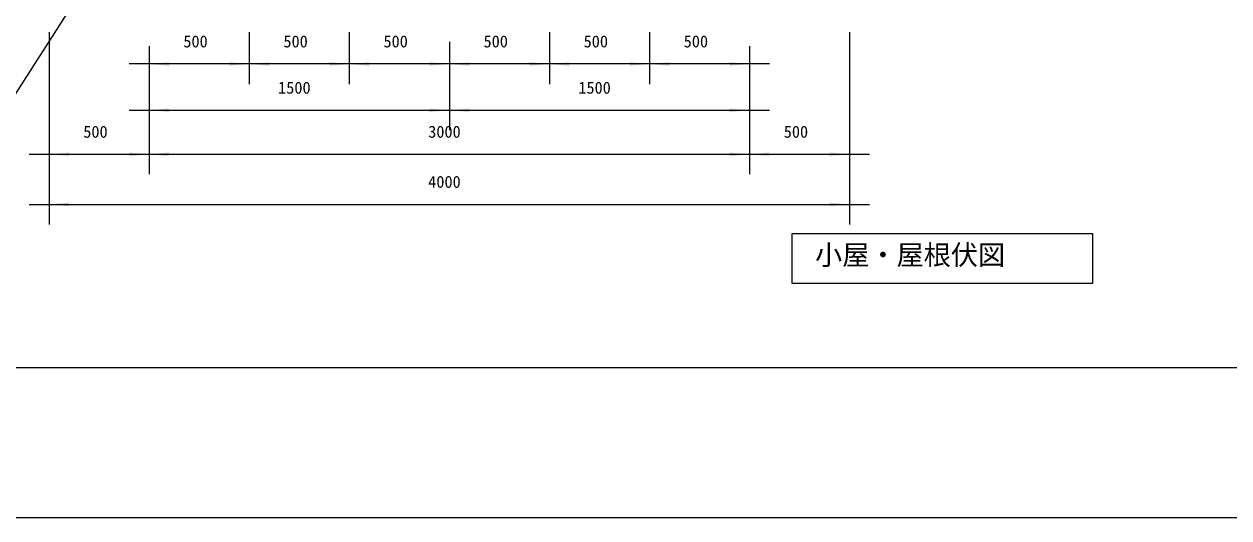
# Model space of a CAD drawing. Units: millimetres, scale not verified. Extents: x -9750 to 9750, y -6875 to 6875.
# Drawn here: x -5826 to 194, y -6875 to -4410 of the extents above; entities that cross this region are included whole.
import ezdxf
from ezdxf.enums import TextEntityAlignment as Align

# ---------------------------------------------------------------- set-up
doc = ezdxf.new("R2010")
doc.units = ezdxf.units.MM
doc.header["$LTSCALE"] = 50
doc.layers.add('0-1_IMPORTED', color=30, linetype='Continuous', lineweight=18)
doc.styles.add('ＭＳ ゴシック', font='')
doc.styles.get('ＭＳ ゴシック').set_extended_font_data('MS Gothic')

msp = doc.modelspace()

# ---------------------------------------------------------------- linework, layer by layer
at = {"layer": '0-1_IMPORTED', "color": 1}
for p, q in [((-5701, -4450), (-5701, -5410)), ((-5701, -4450), (-5701, -5160)), ((-4701, -4450), (-4701, -4709.12)), ((-4701, -4450), (-4701, -4709.12)), ((-4201, -4450), (-4201, -4709.12)), ((-4201, -4450), (-4201, -4709.12)), ((-3201, -4450), (-3201, -4709.12)), ((-3201, -4450), (-3201, -4709.12)), ((-2701, -4450), (-2701, -4709.12)), ((-2701, -4450), (-2701, -4709.12)), ((-1701, -4450), (-1701, -5410)), ((-1701, -4450), (-1701, -5160)), ((-3701, -4498.41), (-3701, -4940.19)), ((-3701, -4498.41), (-3701, -4940.19)), ((-5201, -4520.39), (-5201, -5160)), ((-5201, -4520.39), (-5201, -5160)), ((-5201, -4550), (-5201, -4940.19)), ((-5201, -4550), (-5201, -4709.12)), ((-2201, -4520.39), (-2201, -5160)), ((-2201, -4520.39), (-2201, -5160)), ((-2201, -4550), (-2201, -4940.19)), ((-2201, -4550), (-2201, -4709.12)), ((-5201, -4609.12), (-5301, -4609.12)), ((-4701, -4609.12), (-5201, -4609.12)), ((-4701, -4609.12), (-4801, -4609.12)), ((-4201, -4609.12), (-4701, -4609.12)), ((-4601, -4609.12), (-4701, -4609.12)), ((-4201, -4609.12), (-4301, -4609.12)), ((-3701, -4609.12), (-4201, -4609.12)), ((-4101, -4609.12), (-4201, -4609.12)), ((-3701, -4609.12), (-3801, -4609.12)), ((-3201, -4609.12), (-3701, -4609.12)), ((-3601, -4609.12), (-3701, -4609.12)), ((-3201, -4609.12), (-3301, -4609.12)), ((-2701, -4609.12), (-3201, -4609.12)), ((-3101, -4609.12), (-3201, -4609.12)), ((-2701, -4609.12), (-2801, -4609.12)), ((-2201, -4609.12), (-2701, -4609.12)), ((-2601, -4609.12), (-2701, -4609.12)), ((-2101, -4609.12), (-2201, -4609.12)), ((-3701, -4648.41), (-3701, -4709.12)), ((-3701, -4648.41), (-3701, -4709.12)), ((-5301, -4840.19), (-5201, -4840.19)), ((-5201, -4840.19), (-3701, -4840.19)), ((-3801, -4840.19), (-3701, -4840.19)), ((-3701, -4840.19), (-3601, -4840.19)), ((-3701, -4840.19), (-2201, -4840.19)), ((-2201, -4840.19), (-2101, -4840.19)), ((-5801, -5060), (-5701, -5060)), ((-5701, -5060), (-5201, -5060)), ((-5301, -5060), (-5201, -5060)), ((-5201, -5060), (-5101, -5060)), ((-5201, -5060), (-2201, -5060)), ((-2301, -5060), (-2201, -5060)), ((-2201, -5060), (-1701, -5060)), ((-2201, -5060), (-2101, -5060)), ((-1701, -5060), (-1601, -5060)), ((-5801, -5310), (-5701, -5310)), ((-5701, -5310), (-1701, -5310)), ((-1701, -5310), (-1601, -5310))]:
    msp.add_line(p, q, dxfattribs=at)
at = {"layer": '0-1_IMPORTED'}
msp.add_line((-9750, -6125), (9750, -6125), dxfattribs=at)
for points in [[(-9750, 6875), (9750, 6875), (9750, -6875), (-9750, -6875)], [(-1988.23, -5455), (-488.23, -5455), (-488.23, -5705), (-1988.23, -5705)]]:
    msp.add_lwpolyline(points, close=True, dxfattribs=at)
at = {"layer": '0-1_IMPORTED', "color": 1}
msp.add_lwpolyline([(-5401, -4025.46), (-5871, -4760), (-6736, -4760)], dxfattribs=at)
for points in [[(-5201, -4609.12), (-5101.01, -4600.38), (-5101.01, -4617.87)], [(-4701, -4609.12), (-4800.99, -4617.87), (-4800.99, -4600.38)], [(-4701, -4609.12), (-4601.01, -4600.38), (-4601.01, -4617.87)], [(-4201, -4609.12), (-4300.99, -4617.87), (-4300.99, -4600.38)], [(-4201, -4609.12), (-4101.01, -4600.38), (-4101.01, -4617.87)], [(-3701, -4609.12), (-3800.99, -4617.87), (-3800.99, -4600.38)], [(-3701, -4609.12), (-3601.01, -4600.38), (-3601.01, -4617.87)], [(-3201, -4609.12), (-3300.99, -4617.87), (-3300.99, -4600.38)], [(-3201, -4609.12), (-3101.01, -4600.38), (-3101.01, -4617.87)], [(-2701, -4609.12), (-2800.99, -4617.87), (-2800.99, -4600.38)], [(-2701, -4609.12), (-2601.01, -4600.38), (-2601.01, -4617.87)], [(-2201, -4609.12), (-2300.99, -4617.87), (-2300.99, -4600.38)], [(-5201, -4840.19), (-5101.01, -4831.45), (-5101.01, -4848.94)], [(-3701, -4840.19), (-3800.99, -4848.94), (-3800.99, -4831.45)], [(-3701, -4840.19), (-3601.01, -4831.45), (-3601.01, -4848.94)], [(-2201, -4840.19), (-2300.99, -4848.94), (-2300.99, -4831.45)], [(-5701, -5060), (-5601.01, -5051.25), (-5601.01, -5068.75)], [(-5201, -5060), (-5300.99, -5068.75), (-5300.99, -5051.25)], [(-5201, -5060), (-5101.01, -5051.25), (-5101.01, -5068.75)], [(-2201, -5060), (-2300.99, -5068.75), (-2300.99, -5051.25)], [(-2201, -5060), (-2101.01, -5051.25), (-2101.01, -5068.75)], [(-1701, -5060), (-1800.99, -5068.75), (-1800.99, -5051.25)], [(-5701, -5310), (-5601.01, -5301.25), (-5601.01, -5318.75)], [(-1701, -5310), (-1800.99, -5318.75), (-1800.99, -5301.25)]]:
    msp.add_solid(points, dxfattribs=at)

# ---------------------------------------------------------------- texts
at = {"layer": '0-1_IMPORTED', "color": 7, "style": 'ＭＳ ゴシック'}
for s, height, p in [('500', 59.71, (-5030.37, -4544.31)), ('500', 59.71, (-4530.37, -4544.31)), ('500', 59.71, (-4030.37, -4544.31)), ('500', 59.71, (-3530.37, -4544.31)), ('500', 59.71, (-3030.37, -4544.31)), ('500', 59.71, (-2530.37, -4544.31)), ('1500', 59.71, (-4556.83, -4775.38)), ('1500', 59.71, (-3056.83, -4775.38)), ('500', 59.71, (-5530.37, -4995.18)), ('3000', 59.71, (-3806.83, -4995.18)), ('500', 59.71, (-2030.37, -4995.18)), ('4000', 59.71, (-3806.83, -5245.18)), ('小屋・屋根伏図', 99.51, (-1873.85, -5641.89))]:
    msp.add_text(s, height=height, dxfattribs=at).set_placement(p, align=Align.BOTTOM_LEFT)

doc.saveas('drawing.dxf')
